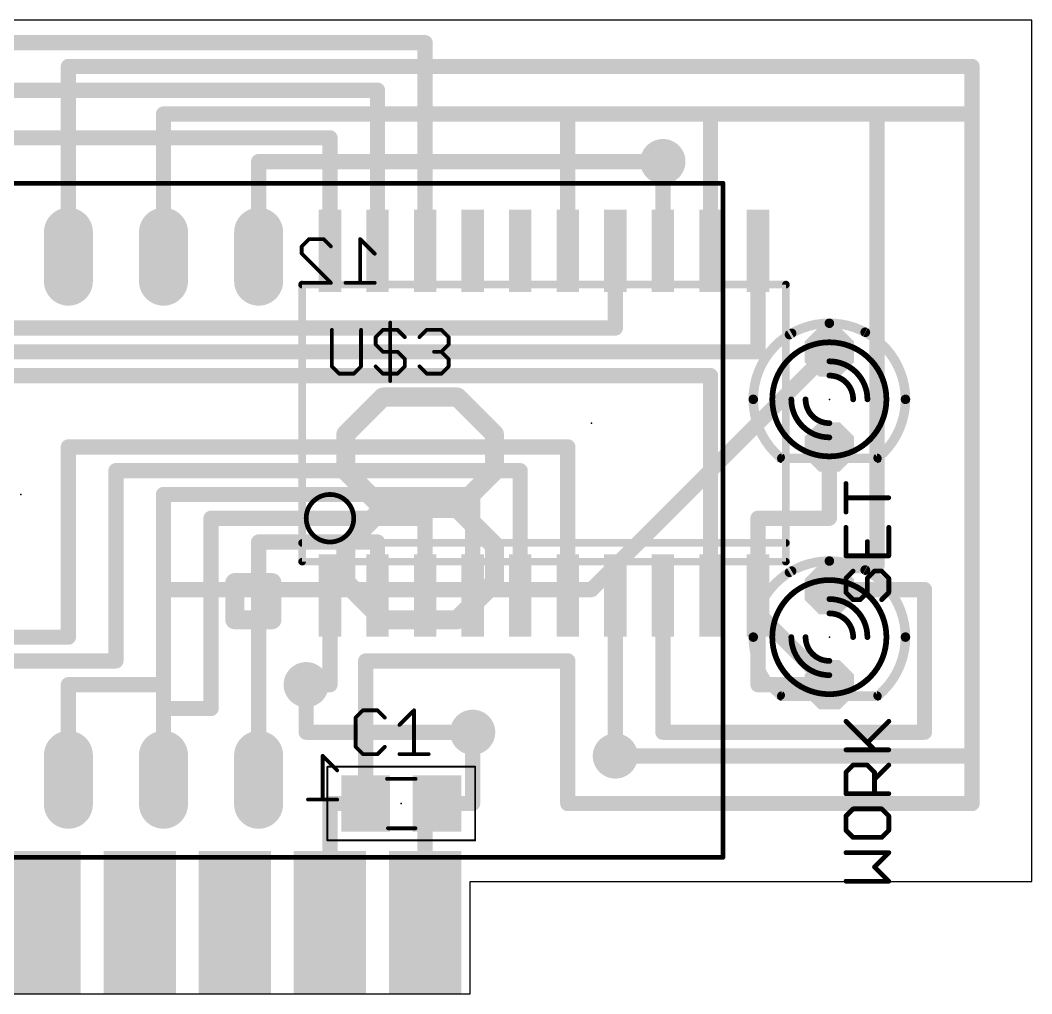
# Model space of a CAD drawing. Extents: x 0 to 67, y 0 to 26.
# Drawn here: x 39.99 to 67, y 0 to 26 of the extents above; entities that cross this region are included whole.
import ezdxf

# ---------------------------------------------------------------- set-up
doc = ezdxf.new("R2010")
doc.units = 0
for name, color, linetype in [('1', 22, 'CONTINUOUS'), ('16', 175, 'CONTINUOUS'), ('17', 82, 'CONTINUOUS'), ('18', 82, 'CONTINUOUS'), ('20', 7, 'CONTINUOUS'), ('21', 253, 'CONTINUOUS'), ('22', 253, 'CONTINUOUS'), ('23', 7, 'CONTINUOUS'), ('24', 7, 'CONTINUOUS'), ('25', 253, 'CONTINUOUS'), ('39', 22, 'CONTINUOUS'), ('51', 253, 'CONTINUOUS')]:
    doc.layers.add(name, color=color, linetype=linetype)

# ---------------------------------------------------------------- blocks, each defined once
blk = doc.blocks.new('RECT')
blk.add_solid([(-0.5, -0.5), (0.5, -0.5), (-0.5, 0.5), (0.5, 0.5)])
blk = doc.blocks.new('OCTAGONP')
at = {"const_width": 0.5}
blk.add_lwpolyline([(-0.25, -0.1036), (-0.25, 0.1036), (-0.1036, 0.25), (0.1036, 0.25), (0.25, 0.1036), (0.25, -0.1036), (0.1036, -0.25), (-0.1036, -0.25), (-0.25, -0.1036), (-0.25, 0.1036)], dxfattribs=at)
blk = doc.blocks.new('LONGP100')
at = {"const_width": 1}
blk.add_lwpolyline([(-0.5, 0), (0.5, 0)], dxfattribs=at)
at = {"const_width": 0.5}
for points in [[(-0.5, 0.25, 1), (-0.5, -0.25)], [(0.5, -0.25, 1), (0.5, 0.25)]]:
    blk.add_lwpolyline(points, format="xyb", dxfattribs=at)
blk = doc.blocks.new('ROUNDV')
at = {"const_width": 0.5}
blk.add_lwpolyline([(0, -0.25, 1), (0, 0.25, 1), (0, -0.25)], format="xyb", dxfattribs=at)

msp = doc.modelspace()

# ---------------------------------------------------------------- linework, layer by layer
at = {"layer": '1', "const_width": 0.4064}
for points in [[(50.8, 25.4), (29.21, 25.4)], [(50.8, 19.84), (50.8, 25.4)], [(49.53, 24.13), (39.37, 24.13)], [(49.53, 19.84), (49.53, 24.13)], [(54.61, 19.84), (54.61, 23.495)], [(54.61, 23.495), (58.42, 23.495)], [(58.42, 23.495), (58.42, 19.84)], [(58.42, 23.495), (65.405, 23.495)], [(65.405, 23.495), (65.405, 5.08)], [(48.26, 22.86), (31.75, 22.86)], [(48.26, 19.84), (48.26, 22.86)], [(57.15, 22.225), (57.15, 19.84)], [(55.88, 17.78), (55.88, 19.84)], [(59.69, 19.84), (59.69, 17.145)], [(38.735, 17.78), (55.88, 17.78)], [(59.69, 17.145), (36.195, 17.145)], [(33.655, 16.51), (58.42, 16.51)], [(58.42, 16.51), (58.42, 10.64)], [(41.275, 9.525), (41.275, 14.605)], [(41.275, 14.605), (54.61, 14.605)], [(54.61, 14.605), (54.61, 10.64)], [(42.545, 8.89), (42.545, 13.97)], [(42.545, 13.97), (53.34, 13.97)], [(53.34, 13.97), (53.34, 10.64)], [(43.815, 8.255), (43.815, 13.335)], [(43.815, 13.335), (52.07, 13.335)], [(52.07, 13.335), (52.07, 10.64)], [(45.085, 7.62), (45.085, 12.7)], [(45.085, 12.7), (50.8, 12.7)], [(50.8, 12.7), (50.8, 10.64)], [(46.355, 5.715), (46.355, 12.065)], [(46.355, 12.065), (49.53, 12.065)], [(49.53, 12.065), (49.53, 10.64)], [(48.26, 8.255), (48.26, 10.64)], [(55.88, 10.64), (55.88, 6.35)], [(57.15, 10.64), (57.15, 6.985)], [(59.69, 10.64), (59.69, 8.255)], [(61.595, 10.795), (64.135, 10.795)], [(64.135, 6.985), (64.135, 10.795)], [(38.1, 9.525), (41.275, 9.525)], [(38.735, 8.89), (42.545, 8.89)], [(54.61, 8.89), (49.215, 8.89)], [(49.215, 8.89), (49.215, 5.08)], [(54.61, 5.08), (54.61, 8.89)], [(41.275, 5.715), (41.275, 8.255)], [(41.275, 8.255), (43.815, 8.255)], [(47.625, 8.255), (48.26, 8.255)], [(61.595, 8.255), (59.69, 8.255)], [(43.815, 5.715), (43.815, 7.62)], [(43.815, 7.62), (45.085, 7.62)], [(52.07, 5.08), (52.07, 6.985)], [(57.15, 6.985), (64.135, 6.985)], [(49.215, 5.08), (48.26, 5.08)], [(48.26, 5.08), (48.26, 1.905)], [(51.115, 5.08), (50.8, 5.08)], [(50.8, 5.08), (50.8, 1.905)], [(51.115, 5.08), (52.07, 5.08)], [(65.405, 5.08), (54.61, 5.08)]]:
    msp.add_lwpolyline(points, dxfattribs=at)
at = {"layer": '1', "const_width": 0.2032}
for points in [[(50.9016, 25.4, 1), (50.6984, 25.4)], [(50.8, 25.2984, 1), (50.8, 25.5016)], [(49.6316, 24.13, 1), (49.4284, 24.13)], [(49.53, 24.0284, 1), (49.53, 24.2316)], [(54.7116, 23.495, 1), (54.5084, 23.495)], [(54.61, 23.5966, 1), (54.61, 23.3934)], [(58.5216, 23.495, 1), (58.3184, 23.495)], [(58.42, 23.5966, 1), (58.42, 23.3934)], [(58.42, 23.3934, 1), (58.42, 23.5966)], [(65.5066, 23.495, 1), (65.3034, 23.495)], [(65.405, 23.3934, 1), (65.405, 23.5966)], [(48.3616, 22.86, 1), (48.1584, 22.86)], [(48.26, 22.7584, 1), (48.26, 22.9616)], [(57.2516, 22.225, 1), (57.0484, 22.225)], [(55.9816, 19.84, 1), (55.7784, 19.84)], [(59.7916, 19.84, 1), (59.5884, 19.84)], [(48.1584, 19.84, 1), (48.3616, 19.84)], [(49.4284, 19.84, 1), (49.6316, 19.84)], [(50.6984, 19.84, 1), (50.9016, 19.84)], [(54.5084, 19.84, 1), (54.7116, 19.84)], [(57.0484, 19.84, 1), (57.2516, 19.84)], [(58.3184, 19.84, 1), (58.5216, 19.84)], [(55.7784, 17.78, 1), (55.9816, 17.78)], [(55.88, 17.6784, 1), (55.88, 17.8816)], [(59.69, 17.0434, 1), (59.69, 17.2466)], [(59.5884, 17.145, 1), (59.7916, 17.145)], [(58.5216, 16.51, 1), (58.3184, 16.51)], [(58.42, 16.4084, 1), (58.42, 16.6116)], [(41.3766, 14.605, 1), (41.1734, 14.605)], [(41.275, 14.7066, 1), (41.275, 14.5034)], [(54.7116, 14.605, 1), (54.5084, 14.605)], [(54.61, 14.5034, 1), (54.61, 14.7066)], [(42.6466, 13.97, 1), (42.4434, 13.97)], [(42.545, 14.0716, 1), (42.545, 13.8684)], [(53.4416, 13.97, 1), (53.2384, 13.97)], [(53.34, 13.8684, 1), (53.34, 14.0716)], [(43.9166, 13.335, 1), (43.7134, 13.335)], [(43.815, 13.4366, 1), (43.815, 13.2334)], [(52.1716, 13.335, 1), (51.9684, 13.335)], [(52.07, 13.2334, 1), (52.07, 13.4366)], [(45.1866, 12.7, 1), (44.9834, 12.7)], [(45.085, 12.8016, 1), (45.085, 12.5984)], [(50.9016, 12.7, 1), (50.6984, 12.7)], [(50.8, 12.5984, 1), (50.8, 12.8016)], [(46.4566, 12.065, 1), (46.2534, 12.065)], [(46.355, 12.1666, 1), (46.355, 11.9634)], [(49.6316, 12.065, 1), (49.4284, 12.065)], [(49.53, 11.9634, 1), (49.53, 12.1666)], [(48.3616, 10.64, 1), (48.1584, 10.64)], [(55.9816, 10.64, 1), (55.7784, 10.64)], [(57.2516, 10.64, 1), (57.0484, 10.64)], [(59.7916, 10.64, 1), (59.5884, 10.64)], [(61.595, 10.8966, 1), (61.595, 10.6934)], [(64.2366, 10.795, 1), (64.0334, 10.795)], [(64.135, 10.6934, 1), (64.135, 10.8966)], [(49.4284, 10.64, 1), (49.6316, 10.64)], [(50.6984, 10.64, 1), (50.9016, 10.64)], [(51.9684, 10.64, 1), (52.1716, 10.64)], [(53.2384, 10.64, 1), (53.4416, 10.64)], [(54.5084, 10.64, 1), (54.7116, 10.64)], [(58.3184, 10.64, 1), (58.5216, 10.64)], [(41.275, 9.4234, 1), (41.275, 9.6266)], [(41.1734, 9.525, 1), (41.3766, 9.525)], [(42.4434, 8.89, 1), (42.6466, 8.89)], [(42.545, 8.7884, 1), (42.545, 8.9916)], [(49.215, 8.9916, 1), (49.215, 8.7884)], [(49.3166, 8.89, 1), (49.1134, 8.89)], [(54.7116, 8.89, 1), (54.5084, 8.89)], [(54.61, 8.7884, 1), (54.61, 8.9916)], [(41.3766, 8.255, 1), (41.1734, 8.255)], [(41.275, 8.3566, 1), (41.275, 8.1534)], [(43.815, 8.1534, 1), (43.815, 8.3566)], [(47.625, 8.3566, 1), (47.625, 8.1534)], [(48.26, 8.1534, 1), (48.26, 8.3566)], [(59.69, 8.3566, 1), (59.69, 8.1534)], [(61.595, 8.1534, 1), (61.595, 8.3566)], [(43.7134, 8.255, 1), (43.9166, 8.255)], [(48.1584, 8.255, 1), (48.3616, 8.255)], [(59.5884, 8.255, 1), (59.7916, 8.255)], [(43.9166, 7.62, 1), (43.7134, 7.62)], [(43.815, 7.7216, 1), (43.815, 7.5184)], [(44.9834, 7.62, 1), (45.1866, 7.62)], [(45.085, 7.5184, 1), (45.085, 7.7216)], [(52.1716, 6.985, 1), (51.9684, 6.985)], [(57.15, 7.0866, 1), (57.15, 6.8834)], [(57.0484, 6.985, 1), (57.2516, 6.985)], [(64.0334, 6.985, 1), (64.2366, 6.985)], [(64.135, 6.8834, 1), (64.135, 7.0866)], [(55.7784, 6.35, 1), (55.9816, 6.35)], [(41.1734, 5.715, 1), (41.3766, 5.715)], [(43.7134, 5.715, 1), (43.9166, 5.715)], [(46.2534, 5.715, 1), (46.4566, 5.715)], [(48.26, 5.1816, 1), (48.26, 4.9784)], [(48.3616, 5.08, 1), (48.1584, 5.08)], [(49.1134, 5.08, 1), (49.3166, 5.08)], [(49.215, 4.9784, 1), (49.215, 5.1816)], [(50.8, 5.1816, 1), (50.8, 4.9784)], [(50.9016, 5.08, 1), (50.6984, 5.08)], [(51.115, 5.1816, 1), (51.115, 4.9784)], [(51.115, 4.9784, 1), (51.115, 5.1816)], [(51.9684, 5.08, 1), (52.1716, 5.08)], [(52.07, 4.9784, 1), (52.07, 5.1816)], [(54.61, 5.1816, 1), (54.61, 4.9784)], [(54.5084, 5.08, 1), (54.7116, 5.08)], [(65.3034, 5.08, 1), (65.5066, 5.08)], [(65.405, 4.9784, 1), (65.405, 5.1816)], [(48.1584, 1.905, 1), (48.3616, 1.905)], [(50.6984, 1.905, 1), (50.9016, 1.905)]]:
    msp.add_lwpolyline(points, format="xyb", dxfattribs=at)
at = {"layer": '16', "const_width": 0.4064}
for points in [[(65.405, 24.765), (41.275, 24.765)], [(41.275, 24.765), (41.275, 19.685)], [(65.405, 6.35), (65.405, 24.765)], [(43.815, 19.685), (43.815, 23.495)], [(43.815, 23.495), (62.865, 23.495)], [(62.865, 23.495), (62.865, 11.43)], [(46.355, 19.685), (46.355, 22.225)], [(46.355, 22.225), (57.15, 22.225)], [(61.595, 17.145), (55.245, 10.795)], [(61.595, 14.605), (61.595, 12.7)], [(61.595, 12.7), (59.69, 12.7)], [(59.69, 12.7), (59.69, 10.16)], [(62.865, 11.43), (61.595, 11.43)], [(61.595, 11.43), (61.595, 10.795)], [(55.245, 10.795), (43.815, 10.795)], [(43.815, 10.795), (43.815, 5.715)], [(59.69, 10.16), (61.595, 8.255)], [(47.625, 6.985), (47.625, 8.255)], [(52.07, 6.985), (47.625, 6.985)], [(55.88, 6.35), (65.405, 6.35)]]:
    msp.add_lwpolyline(points, dxfattribs=at)
at = {"layer": '16', "const_width": 0.2032}
for points in [[(41.275, 24.8666, 1), (41.275, 24.6634)], [(41.3766, 24.765, 1), (41.1734, 24.765)], [(65.5066, 24.765, 1), (65.3034, 24.765)], [(65.405, 24.6634, 1), (65.405, 24.8666)], [(43.9166, 23.495, 1), (43.7134, 23.495)], [(43.815, 23.5966, 1), (43.815, 23.3934)], [(62.9666, 23.495, 1), (62.7634, 23.495)], [(62.865, 23.3934, 1), (62.865, 23.5966)], [(46.4566, 22.225, 1), (46.2534, 22.225)], [(46.355, 22.3266, 1), (46.355, 22.1234)], [(57.15, 22.1234, 1), (57.15, 22.3266)], [(41.1734, 19.685, 1), (41.3766, 19.685)], [(43.7134, 19.685, 1), (43.9166, 19.685)], [(46.2534, 19.685, 1), (46.4566, 19.685)], [(61.6668, 17.0732, 1), (61.5232, 17.2168)], [(61.6966, 14.605, 1), (61.4934, 14.605)], [(59.69, 12.8016, 1), (59.69, 12.5984)], [(59.7916, 12.7, 1), (59.5884, 12.7)], [(61.4934, 12.7, 1), (61.6966, 12.7)], [(61.595, 12.5984, 1), (61.595, 12.8016)], [(61.595, 11.5316, 1), (61.595, 11.3284)], [(61.6966, 11.43, 1), (61.4934, 11.43)], [(62.865, 11.3284, 1), (62.865, 11.5316)], [(62.7634, 11.43, 1), (62.9666, 11.43)], [(43.815, 10.8966, 1), (43.815, 10.6934)], [(43.9166, 10.795, 1), (43.7134, 10.795)], [(55.1732, 10.8668, 1), (55.3168, 10.7232)], [(55.245, 10.6934, 1), (55.245, 10.8966)], [(61.4934, 10.795, 1), (61.6966, 10.795)], [(59.7618, 10.2318, 1), (59.6182, 10.0882)], [(59.5884, 10.16, 1), (59.7916, 10.16)], [(47.7266, 8.255, 1), (47.5234, 8.255)], [(61.5232, 8.1832, 1), (61.6668, 8.3268)], [(47.625, 7.0866, 1), (47.625, 6.8834)], [(47.5234, 6.985, 1), (47.7266, 6.985)], [(52.07, 6.8834, 1), (52.07, 7.0866)], [(55.88, 6.4516, 1), (55.88, 6.2484)], [(65.405, 6.2484, 1), (65.405, 6.4516)], [(65.3034, 6.35, 1), (65.5066, 6.35)], [(43.7134, 5.715, 1), (43.9166, 5.715)]]:
    msp.add_lwpolyline(points, format="xyb", dxfattribs=at)
at = {"layer": '20'}
for p, q in [((67, 26), (0, 26)), ((67, 3), (67, 26)), ((52, 0), (52, 3)), ((52, 3), (67, 3)), ((9, 0), (52, 0))]:
    msp.add_line(p, q, dxfattribs=at)
at = {"layer": '21'}
for points, const_width in [([(60.5868, 17.6393, 0.2691), (59.563, 15.875)], 0.254), ([(60.6183, 17.5842, 1), (60.5553, 17.6944)], 0.127), ([(63.627, 15.875, 0.277), (62.5512, 17.6679)], 0.254), ([(62.5811, 17.7239, 1), (62.5213, 17.6119)], 0.127), ([(60.6594, 17.078, 0.2315), (60.071, 15.875)], 0.1524), ([(60.6828, 17.0479, 1), (60.636, 17.1081)], 0.0762), ([(63.119, 15.875, 0.2361), (62.5094, 17.0942)], 0.1524), ([(62.5323, 17.1247, 1), (62.4865, 17.0637)], 0.0762), ([(59.563, 15.875, 0.2206), (60.2824, 14.3238)], 0.254), ([(59.6265, 15.875, 1), (59.4995, 15.875)], 0.127), ([(59.4995, 15.875, 1), (59.6265, 15.875)], 0.127), ([(60.071, 15.875, 0.2315), (60.6594, 14.672)], 0.1524), ([(60.1091, 15.875, 1), (60.0329, 15.875)], 0.0762), ([(62.4808, 14.6349, 0.2422), (63.119, 15.875)], 0.1524), ([(62.8959, 14.314, 0.2226), (63.627, 15.875)], 0.254), ([(63.1571, 15.875, 1), (63.0809, 15.875)], 0.0762), ([(63.6905, 15.875, 1), (63.5635, 15.875)], 0.127), ([(63.5635, 15.875, 1), (63.6905, 15.875)], 0.127), ([(60.0329, 15.875, 1), (60.1091, 15.875)], 0.0762), ([(63.0809, 15.875, 1), (63.1571, 15.875)], 0.0762), ([(60.636, 14.6419, 1), (60.6828, 14.7021)], 0.0762), ([(62.4587, 14.6659, 1), (62.5029, 14.6039)], 0.0762), ([(60.2414, 14.2753, 1), (60.3234, 14.3723)], 0.127), ([(62.8552, 14.3628, 1), (62.9366, 14.2652)], 0.127), ([(48.26, 12.065, 1), (48.26, 13.335, 1), (48.26, 12.065)], 0.127), ([(47.515, 12.0908, 1), (47.515, 11.9892)], 0.1016), ([(60.435, 11.9892, 1), (60.435, 12.0908)], 0.1016), ([(60.5868, 11.2893, 0.2691), (59.563, 9.525)], 0.254), ([(60.6183, 11.2342, 1), (60.5553, 11.3444)], 0.127), ([(63.627, 9.525, 0.277), (62.5512, 11.3179)], 0.254), ([(62.5811, 11.3739, 1), (62.5213, 11.2619)], 0.127), ([(63.119, 9.525, 0.2361), (62.5094, 10.7442)], 0.1524), ([(62.5323, 10.7747, 1), (62.4865, 10.7137)], 0.0762), ([(60.6594, 10.728, 0.2315), (60.071, 9.525)], 0.1524), ([(60.6828, 10.6979, 1), (60.636, 10.7581)], 0.0762), ([(59.563, 9.525, 0.2206), (60.2824, 7.9738)], 0.254), ([(59.6265, 9.525, 1), (59.4995, 9.525)], 0.127), ([(59.4995, 9.525, 1), (59.6265, 9.525)], 0.127), ([(60.071, 9.525, 0.2315), (60.6594, 8.322)], 0.1524), ([(60.1091, 9.525, 1), (60.0329, 9.525)], 0.0762), ([(60.0329, 9.525, 1), (60.1091, 9.525)], 0.0762), ([(62.4808, 8.2849, 0.2422), (63.119, 9.525)], 0.1524), ([(62.8959, 7.964, 0.2226), (63.627, 9.525)], 0.254), ([(63.1571, 9.525, 1), (63.0809, 9.525)], 0.0762), ([(63.0809, 9.525, 1), (63.1571, 9.525)], 0.0762), ([(63.6905, 9.525, 1), (63.5635, 9.525)], 0.127), ([(63.5635, 9.525, 1), (63.6905, 9.525)], 0.127), ([(60.636, 8.2919, 1), (60.6828, 8.3521)], 0.0762), ([(62.4587, 8.3159, 1), (62.5029, 8.2539)], 0.0762), ([(60.2414, 7.9253, 1), (60.3234, 8.0223)], 0.127), ([(62.8552, 8.0128, 1), (62.9366, 7.9152)], 0.127)]:
    msp.add_lwpolyline(points, format="xyb", dxfattribs=dict(at, const_width=const_width))
at = {"layer": '21', "const_width": 0.2032}
msp.add_lwpolyline([(60.435, 12.04), (47.515, 12.04)], dxfattribs=at)
at = {"layer": '22'}
for points, const_width in [([(21.255, 21.645), (58.755, 21.645)], 0.127), ([(58.755, 21.645), (58.755, 3.645)], 0.127), ([(47.5052, 19.9603), (47.7001, 20.1552)], 0.1016), ([(47.5052, 19.7654), (47.5052, 19.9603)], 0.1016), ([(47.7001, 20.1552), (48.0899, 20.1552)], 0.1016), ([(48.0899, 20.1552), (48.2848, 19.9603)], 0.1016), ([(49.4542, 19.7654), (49.0644, 20.1552)], 0.1016), ([(49.0644, 20.1552), (49.0644, 18.9858)], 0.1016), ([(48.2848, 18.9858), (47.5052, 19.7654)], 0.1016), ([(47.5052, 18.9858), (48.2848, 18.9858)], 0.1016), ([(49.4542, 18.9858), (48.6746, 18.9858)], 0.1016), ([(49.6767, 15.9377), (48.6852, 14.9462)], 0.508), ([(51.6596, 15.9377), (49.6767, 15.9377)], 0.508), ([(52.651, 14.9462), (51.6596, 15.9377)], 0.508), ([(48.6852, 14.9462), (48.6852, 13.9548)], 0.508), ([(52.651, 13.9548), (52.651, 14.9462)], 0.508), ([(48.6852, 13.9548), (49.6767, 12.9633)], 0.508), ([(51.6596, 12.9633), (52.651, 13.9548)], 0.508), ([(49.6767, 12.9633), (48.6852, 11.9719)], 0.508), ([(51.6596, 12.9633), (49.6767, 12.9633)], 0.508), ([(52.651, 11.9719), (51.6596, 12.9633)], 0.508), ([(48.6852, 11.9719), (48.6852, 10.9804)], 0.508), ([(52.651, 10.9804), (52.651, 11.9719)], 0.508), ([(46.7105, 10.9804), (45.719, 10.9804)], 0.508), ([(45.719, 10.9804), (45.719, 9.989)], 0.508), ([(46.7105, 9.989), (46.7105, 10.9804)], 0.508), ([(48.6852, 10.9804), (49.6767, 9.989)], 0.508), ([(51.6596, 9.989), (52.651, 10.9804)], 0.508), ([(45.719, 9.989), (46.7105, 9.989)], 0.508), ([(49.6767, 9.989), (51.6596, 9.989)], 0.508), ([(48.4542, 5.9654), (48.0644, 6.3552)], 0.1016), ([(48.0644, 6.3552), (48.0644, 5.1858)], 0.1016), ([(48.4542, 5.1858), (47.6746, 5.1858)], 0.1016), ([(58.755, 3.645), (21.255, 3.645)], 0.127)]:
    msp.add_lwpolyline(points, dxfattribs=dict(at, const_width=const_width))
for points, const_width in [([(58.7868, 21.645, 1), (58.7233, 21.645)], 0.0635), ([(58.755, 21.6133, 1), (58.755, 21.6767)], 0.0635), ([(47.4872, 19.9783, 1), (47.5232, 19.9423)], 0.0508), ([(47.5306, 19.9603, 1), (47.4798, 19.9603)], 0.0508), ([(47.7001, 20.1806, 1), (47.7001, 20.1298)], 0.0508), ([(47.7181, 20.1372, 1), (47.6821, 20.1732)], 0.0508), ([(48.1079, 20.1732, 1), (48.0719, 20.1372)], 0.0508), ([(48.0899, 20.1298, 1), (48.0899, 20.1806)], 0.0508), ([(48.2668, 19.9423, 1), (48.3028, 19.9783)], 0.0508), ([(49.0824, 20.1732, 1), (49.0464, 20.1372)], 0.0508), ([(49.0898, 20.1552, 1), (49.039, 20.1552)], 0.0508), ([(47.5232, 19.7834, 1), (47.4872, 19.7474)], 0.0508), ([(47.4798, 19.7654, 1), (47.5306, 19.7654)], 0.0508), ([(49.4362, 19.7474, 1), (49.4722, 19.7834)], 0.0508), ([(47.5052, 19.0112, 1), (47.5052, 18.9604)], 0.0508), ([(48.2668, 18.9678, 1), (48.3028, 19.0038)], 0.0508), ([(48.2848, 18.9604, 1), (48.2848, 19.0112)], 0.0508), ([(48.6746, 19.0112, 1), (48.6746, 18.9604)], 0.0508), ([(49.039, 18.9858, 1), (49.0898, 18.9858)], 0.0508), ([(49.4542, 18.9604, 1), (49.4542, 19.0112)], 0.0508), ([(49.6767, 16.0647, 1), (49.6767, 15.8107)], 0.254), ([(49.7665, 15.8479, 1), (49.5869, 16.0275)], 0.254), ([(51.7494, 16.0275, 1), (51.5698, 15.8479)], 0.254), ([(51.6596, 15.8107, 1), (51.6596, 16.0647)], 0.254), ([(48.8122, 14.9462, 1), (48.5582, 14.9462)], 0.254), ([(48.5954, 15.036, 1), (48.775, 14.8564)], 0.254), ([(52.778, 14.9462, 1), (52.524, 14.9462)], 0.254), ([(52.5612, 14.8564, 1), (52.7408, 15.036)], 0.254), ([(48.775, 14.0446, 1), (48.5954, 13.865)], 0.254), ([(48.5582, 13.9548, 1), (48.8122, 13.9548)], 0.254), ([(52.524, 13.9548, 1), (52.778, 13.9548)], 0.254), ([(52.7408, 13.865, 1), (52.5612, 14.0446)], 0.254), ([(49.6767, 13.0903, 1), (49.6767, 12.8363)], 0.254), ([(49.7665, 12.8735, 1), (49.5869, 13.0531)], 0.254), ([(49.5869, 12.8735, 1), (49.7665, 13.0531)], 0.254), ([(51.7494, 13.0531, 1), (51.5698, 12.8735)], 0.254), ([(51.5698, 13.0531, 1), (51.7494, 12.8735)], 0.254), ([(51.6596, 12.8363, 1), (51.6596, 13.0903)], 0.254), ([(48.8122, 11.9719, 1), (48.5582, 11.9719)], 0.254), ([(48.5954, 12.0617, 1), (48.775, 11.8821)], 0.254), ([(52.778, 11.9719, 1), (52.524, 11.9719)], 0.254), ([(52.5612, 11.8821, 1), (52.7408, 12.0617)], 0.254), ([(45.719, 11.1074, 1), (45.719, 10.8534)], 0.254), ([(45.846, 10.9804, 1), (45.592, 10.9804)], 0.254), ([(46.8375, 10.9804, 1), (46.5835, 10.9804)], 0.254), ([(46.7105, 10.8534, 1), (46.7105, 11.1074)], 0.254), ([(48.775, 11.0702, 1), (48.5954, 10.8906)], 0.254), ([(48.5582, 10.9804, 1), (48.8122, 10.9804)], 0.254), ([(52.524, 10.9804, 1), (52.778, 10.9804)], 0.254), ([(52.7408, 10.8906, 1), (52.5612, 11.0702)], 0.254), ([(45.719, 10.116, 1), (45.719, 9.862)], 0.254), ([(45.592, 9.989, 1), (45.846, 9.989)], 0.254), ([(46.5835, 9.989, 1), (46.8375, 9.989)], 0.254), ([(46.7105, 9.862, 1), (46.7105, 10.116)], 0.254), ([(49.6767, 10.116, 1), (49.6767, 9.862)], 0.254), ([(49.5869, 9.8992, 1), (49.7665, 10.0788)], 0.254), ([(51.5698, 10.0788, 1), (51.7494, 9.8992)], 0.254), ([(51.6596, 9.862, 1), (51.6596, 10.116)], 0.254), ([(48.0824, 6.3732, 1), (48.0464, 6.3372)], 0.0508), ([(48.0898, 6.3552, 1), (48.039, 6.3552)], 0.0508), ([(48.4362, 5.9474, 1), (48.4722, 5.9834)], 0.0508), ([(47.6746, 5.2112, 1), (47.6746, 5.1604)], 0.0508), ([(48.039, 5.1858, 1), (48.0898, 5.1858)], 0.0508), ([(48.4542, 5.1604, 1), (48.4542, 5.2112)], 0.0508), ([(58.7233, 3.645, 1), (58.7868, 3.645)], 0.0635), ([(58.755, 3.6132, 1), (58.755, 3.6768)], 0.0635)]:
    msp.add_lwpolyline(points, format="xyb", dxfattribs=dict(at, const_width=const_width))
at = {"layer": '23'}
for p in [(61.595, 15.875), (55.245, 15.24), (61.595, 9.525), (50.165, 5.08)]:
    msp.add_point(p, dxfattribs=at)
at = {"layer": '24'}
msp.add_point((40.005, 13.335), dxfattribs=at)
at = {"layer": '25'}
for points, const_width in [([(49.87, 17.9251), (49.87, 16.3659)], 0.1016), ([(48.3108, 17.7302), (48.3108, 16.7557)], 0.1016), ([(49.0904, 16.7557), (49.0904, 17.7302)], 0.1016), ([(49.4802, 17.5353), (49.6751, 17.7302)], 0.1016), ([(49.4802, 17.3404), (49.4802, 17.5353)], 0.1016), ([(49.6751, 17.7302), (50.0649, 17.7302)], 0.1016), ([(50.0649, 17.7302), (50.2598, 17.5353)], 0.1016), ([(50.6496, 17.5353), (50.8445, 17.7302)], 0.1016), ([(50.8445, 17.7302), (51.2343, 17.7302)], 0.1016), ([(51.2343, 17.7302), (51.4292, 17.5353)], 0.1016), ([(51.4292, 17.5353), (51.4292, 17.3404)], 0.1016), ([(49.6751, 17.1455), (49.4802, 17.3404)], 0.1016), ([(51.4292, 17.3404), (51.2343, 17.1455)], 0.1016), ([(50.0649, 17.1455), (49.6751, 17.1455)], 0.1016), ([(50.2598, 16.9506), (50.0649, 17.1455)], 0.1016), ([(51.2343, 17.1455), (51.0394, 17.1455)], 0.1016), ([(51.2343, 17.1455), (51.4292, 16.9506)], 0.1016), ([(48.3108, 16.7557), (48.5057, 16.5608)], 0.1016), ([(48.8955, 16.5608), (49.0904, 16.7557)], 0.1016), ([(49.4802, 16.7557), (49.6751, 16.5608)], 0.1016), ([(50.0649, 16.5608), (50.2598, 16.7557)], 0.1016), ([(50.2598, 16.7557), (50.2598, 16.9506)], 0.1016), ([(50.8445, 16.5608), (50.6496, 16.7557)], 0.1016), ([(51.4292, 16.7557), (51.2343, 16.5608)], 0.1016), ([(51.4292, 16.9506), (51.4292, 16.7557)], 0.1016), ([(48.5057, 16.5608), (48.8955, 16.5608)], 0.1016), ([(49.6751, 16.5608), (50.0649, 16.5608)], 0.1016), ([(51.2343, 16.5608), (50.8445, 16.5608)], 0.1016), ([(62.0385, 12.8641), (62.0385, 13.6267)], 0.127), ([(63.1825, 13.2454), (62.0385, 13.2454)], 0.127), ([(62.0385, 12.4573), (62.0385, 11.6947)], 0.127), ([(63.1825, 11.6947), (63.1825, 12.4573)], 0.127), ([(62.6105, 11.6947), (62.6105, 12.076)], 0.127), ([(62.0385, 11.6947), (63.1825, 11.6947)], 0.127), ([(62.2292, 11.288), (62.0385, 11.0973)], 0.127), ([(62.6105, 11.0973), (62.8012, 11.288)], 0.127), ([(62.8012, 11.288), (62.9918, 11.288)], 0.127), ([(62.9918, 11.288), (63.1825, 11.0973)], 0.127), ([(62.0385, 11.0973), (62.0385, 10.716)], 0.127), ([(62.6105, 10.716), (62.6105, 11.0973)], 0.127), ([(63.1825, 11.0973), (63.1825, 10.716)], 0.127), ([(62.0385, 10.716), (62.2292, 10.5253)], 0.127), ([(62.2292, 10.5253), (62.4199, 10.5253)], 0.127), ([(62.4199, 10.5253), (62.6105, 10.716)], 0.127), ([(63.1825, 10.716), (62.9918, 10.5253)], 0.127), ([(49.1407, 7.5702), (48.9458, 7.3753)], 0.1016), ([(49.5305, 7.5702), (49.1407, 7.5702)], 0.1016), ([(49.7254, 7.3753), (49.5305, 7.5702)], 0.1016), ([(50.1152, 7.1804), (50.505, 7.5702)], 0.1016), ([(50.505, 7.5702), (50.505, 6.4008)], 0.1016), ([(48.9458, 7.3753), (48.9458, 6.5957)], 0.1016), ([(62.8012, 6.5141), (62.0385, 7.2767)], 0.127), ([(62.6105, 6.7048), (63.1825, 7.2767)], 0.127), ([(48.9458, 6.5957), (49.1407, 6.4008)], 0.1016), ([(49.5305, 6.4008), (49.7254, 6.5957)], 0.1016), ([(62.0385, 6.5141), (63.1825, 6.5141)], 0.127), ([(49.1407, 6.4008), (49.5305, 6.4008)], 0.1016), ([(50.1152, 6.4008), (50.8948, 6.4008)], 0.1016), ([(62.0385, 5.9167), (62.2292, 6.1073)], 0.127), ([(62.0385, 5.3447), (62.0385, 5.9167)], 0.127), ([(62.2292, 6.1073), (62.6105, 6.1073)], 0.127), ([(62.6105, 6.1073), (62.8012, 5.9167)], 0.127), ([(62.8012, 5.726), (63.1825, 6.1073)], 0.127), ([(62.8012, 5.9167), (62.8012, 5.3447)], 0.127), ([(63.1825, 5.3447), (62.0385, 5.3447)], 0.127), ([(62.2292, 4.9379), (62.0385, 4.7473)], 0.127), ([(62.9918, 4.9379), (62.2292, 4.9379)], 0.127), ([(63.1825, 4.7473), (62.9918, 4.9379)], 0.127), ([(62.0385, 4.7473), (62.0385, 4.366)], 0.127), ([(63.1825, 4.366), (63.1825, 4.7473)], 0.127), ([(62.0385, 4.366), (62.2292, 4.1753)], 0.127), ([(62.9918, 4.1753), (63.1825, 4.366)], 0.127), ([(62.2292, 4.1753), (62.9918, 4.1753)], 0.127), ([(63.1825, 3.7686), (62.0385, 3.7686)], 0.127), ([(62.8012, 3.3872), (63.1825, 3.7686)], 0.127), ([(63.1825, 3.0059), (62.8012, 3.3872)], 0.127), ([(62.0385, 3.0059), (63.1825, 3.0059)], 0.127)]:
    msp.add_lwpolyline(points, dxfattribs=dict(at, const_width=const_width))
for points, const_width in [([(49.8954, 17.9251, 1), (49.8446, 17.9251)], 0.0508), ([(48.3362, 17.7302, 1), (48.2854, 17.7302)], 0.0508), ([(49.1158, 17.7302, 1), (49.065, 17.7302)], 0.0508), ([(49.4622, 17.5533, 1), (49.4982, 17.5173)], 0.0508), ([(49.5056, 17.5353, 1), (49.4548, 17.5353)], 0.0508), ([(49.6751, 17.7556, 1), (49.6751, 17.7048)], 0.0508), ([(49.6931, 17.7122, 1), (49.6571, 17.7482)], 0.0508), ([(50.0829, 17.7482, 1), (50.0469, 17.7122)], 0.0508), ([(50.0649, 17.7048, 1), (50.0649, 17.7556)], 0.0508), ([(50.2418, 17.5173, 1), (50.2778, 17.5533)], 0.0508), ([(50.6316, 17.5533, 1), (50.6676, 17.5173)], 0.0508), ([(50.8445, 17.7556, 1), (50.8445, 17.7048)], 0.0508), ([(50.8625, 17.7122, 1), (50.8265, 17.7482)], 0.0508), ([(51.2523, 17.7482, 1), (51.2163, 17.7122)], 0.0508), ([(51.2343, 17.7048, 1), (51.2343, 17.7556)], 0.0508), ([(51.4546, 17.5353, 1), (51.4038, 17.5353)], 0.0508), ([(51.4112, 17.5173, 1), (51.4472, 17.5533)], 0.0508), ([(49.4982, 17.3584, 1), (49.4622, 17.3224)], 0.0508), ([(49.4548, 17.3404, 1), (49.5056, 17.3404)], 0.0508), ([(51.4038, 17.3404, 1), (51.4546, 17.3404)], 0.0508), ([(51.4472, 17.3224, 1), (51.4112, 17.3584)], 0.0508), ([(49.6751, 17.1709, 1), (49.6751, 17.1201)], 0.0508), ([(49.6571, 17.1275, 1), (49.6931, 17.1635)], 0.0508), ([(50.0829, 17.1635, 1), (50.0469, 17.1275)], 0.0508), ([(50.0649, 17.1201, 1), (50.0649, 17.1709)], 0.0508), ([(51.0394, 17.1709, 1), (51.0394, 17.1201)], 0.0508), ([(51.2523, 17.1635, 1), (51.2163, 17.1275)], 0.0508), ([(51.2163, 17.1635, 1), (51.2523, 17.1275)], 0.0508), ([(51.2343, 17.1201, 1), (51.2343, 17.1709)], 0.0508), ([(48.3288, 16.7737, 1), (48.2928, 16.7377)], 0.0508), ([(48.2854, 16.7557, 1), (48.3362, 16.7557)], 0.0508), ([(49.065, 16.7557, 1), (49.1158, 16.7557)], 0.0508), ([(49.1084, 16.7377, 1), (49.0724, 16.7737)], 0.0508), ([(49.4982, 16.7737, 1), (49.4622, 16.7377)], 0.0508), ([(50.2852, 16.9506, 1), (50.2344, 16.9506)], 0.0508), ([(50.2344, 16.7557, 1), (50.2852, 16.7557)], 0.0508), ([(50.2418, 16.9326, 1), (50.2778, 16.9686)], 0.0508), ([(50.2778, 16.7377, 1), (50.2418, 16.7737)], 0.0508), ([(50.6676, 16.7737, 1), (50.6316, 16.7377)], 0.0508), ([(51.4546, 16.9506, 1), (51.4038, 16.9506)], 0.0508), ([(51.4038, 16.7557, 1), (51.4546, 16.7557)], 0.0508), ([(51.4112, 16.9326, 1), (51.4472, 16.9686)], 0.0508), ([(51.4472, 16.7377, 1), (51.4112, 16.7737)], 0.0508), ([(48.5057, 16.5862, 1), (48.5057, 16.5354)], 0.0508), ([(48.4877, 16.5428, 1), (48.5237, 16.5788)], 0.0508), ([(48.8775, 16.5788, 1), (48.9135, 16.5428)], 0.0508), ([(48.8955, 16.5354, 1), (48.8955, 16.5862)], 0.0508), ([(49.6751, 16.5862, 1), (49.6751, 16.5354)], 0.0508), ([(49.6571, 16.5428, 1), (49.6931, 16.5788)], 0.0508), ([(50.0469, 16.5788, 1), (50.0829, 16.5428)], 0.0508), ([(50.0649, 16.5354, 1), (50.0649, 16.5862)], 0.0508), ([(50.8445, 16.5862, 1), (50.8445, 16.5354)], 0.0508), ([(50.8265, 16.5428, 1), (50.8625, 16.5788)], 0.0508), ([(51.2163, 16.5788, 1), (51.2523, 16.5428)], 0.0508), ([(51.2343, 16.5354, 1), (51.2343, 16.5862)], 0.0508), ([(49.8446, 16.3659, 1), (49.8954, 16.3659)], 0.0508), ([(62.0703, 13.6267, 1), (62.0068, 13.6267)], 0.0635), ([(62.0385, 13.2772, 1), (62.0385, 13.2137)], 0.0635), ([(63.1825, 13.2137, 1), (63.1825, 13.2772)], 0.0635), ([(62.0068, 12.8641, 1), (62.0703, 12.8641)], 0.0635), ([(62.0703, 12.4573, 1), (62.0068, 12.4573)], 0.0635), ([(63.2143, 12.4573, 1), (63.1508, 12.4573)], 0.0635), ([(62.6423, 12.076, 1), (62.5788, 12.076)], 0.0635), ([(62.0385, 11.7265, 1), (62.0385, 11.663)], 0.0635), ([(62.0068, 11.6947, 1), (62.0703, 11.6947)], 0.0635), ([(62.5788, 11.6947, 1), (62.6423, 11.6947)], 0.0635), ([(63.1508, 11.6947, 1), (63.2143, 11.6947)], 0.0635), ([(63.1825, 11.663, 1), (63.1825, 11.7265)], 0.0635), ([(62.2516, 11.2655, 1), (62.2067, 11.3104)], 0.0635), ([(62.8012, 11.3197, 1), (62.8012, 11.2562)], 0.0635), ([(62.8236, 11.2655, 1), (62.7787, 11.3104)], 0.0635), ([(63.0143, 11.3104, 1), (62.9694, 11.2655)], 0.0635), ([(62.9918, 11.2562, 1), (62.9918, 11.3197)], 0.0635), ([(62.0703, 11.0973, 1), (62.0068, 11.0973)], 0.0635), ([(62.0161, 11.1197, 1), (62.061, 11.0748)], 0.0635), ([(62.6423, 11.0973, 1), (62.5788, 11.0973)], 0.0635), ([(62.5881, 11.1197, 1), (62.633, 11.0748)], 0.0635), ([(63.2143, 11.0973, 1), (63.1508, 11.0973)], 0.0635), ([(63.16, 11.0748, 1), (63.205, 11.1197)], 0.0635), ([(62.0068, 10.716, 1), (62.0703, 10.716)], 0.0635), ([(62.061, 10.7384, 1), (62.0161, 10.6935)], 0.0635), ([(62.2292, 10.5571, 1), (62.2292, 10.4936)], 0.0635), ([(62.2067, 10.5029, 1), (62.2516, 10.5478)], 0.0635), ([(62.3974, 10.5478, 1), (62.4423, 10.5029)], 0.0635), ([(62.4199, 10.4936, 1), (62.4199, 10.5571)], 0.0635), ([(62.5788, 10.716, 1), (62.6423, 10.716)], 0.0635), ([(62.633, 10.6935, 1), (62.5881, 10.7384)], 0.0635), ([(62.9694, 10.5478, 1), (63.0143, 10.5029)], 0.0635), ([(63.1508, 10.716, 1), (63.2143, 10.716)], 0.0635), ([(63.205, 10.6935, 1), (63.16, 10.7384)], 0.0635), ([(49.1407, 7.5956, 1), (49.1407, 7.5448)], 0.0508), ([(49.1587, 7.5522, 1), (49.1227, 7.5882)], 0.0508), ([(49.5485, 7.5882, 1), (49.5125, 7.5522)], 0.0508), ([(49.5305, 7.5448, 1), (49.5305, 7.5956)], 0.0508), ([(50.5304, 7.5702, 1), (50.4796, 7.5702)], 0.0508), ([(50.523, 7.5522, 1), (50.487, 7.5882)], 0.0508), ([(48.9278, 7.3933, 1), (48.9638, 7.3573)], 0.0508), ([(48.9712, 7.3753, 1), (48.9204, 7.3753)], 0.0508), ([(49.7074, 7.3573, 1), (49.7434, 7.3933)], 0.0508), ([(62.061, 7.2992, 1), (62.0161, 7.2543)], 0.0635), ([(63.205, 7.2543, 1), (63.16, 7.2992)], 0.0635), ([(50.0972, 7.1984, 1), (50.1332, 7.1624)], 0.0508), ([(62.5881, 6.7272, 1), (62.633, 6.6823)], 0.0635), ([(48.9638, 6.6137, 1), (48.9278, 6.5777)], 0.0508), ([(48.9204, 6.5957, 1), (48.9712, 6.5957)], 0.0508), ([(49.7434, 6.5777, 1), (49.7074, 6.6137)], 0.0508), ([(62.0385, 6.5458, 1), (62.0385, 6.4823)], 0.0635), ([(62.7787, 6.4916, 1), (62.8236, 6.5365)], 0.0635), ([(63.1825, 6.4823, 1), (63.1825, 6.5458)], 0.0635), ([(49.1407, 6.4262, 1), (49.1407, 6.3754)], 0.0508), ([(49.1227, 6.3828, 1), (49.1587, 6.4188)], 0.0508), ([(49.5125, 6.4188, 1), (49.5485, 6.3828)], 0.0508), ([(49.5305, 6.3754, 1), (49.5305, 6.4262)], 0.0508), ([(50.1152, 6.4262, 1), (50.1152, 6.3754)], 0.0508), ([(50.4796, 6.4008, 1), (50.5304, 6.4008)], 0.0508), ([(50.8948, 6.3754, 1), (50.8948, 6.4262)], 0.0508), ([(62.0703, 5.9167, 1), (62.0068, 5.9167)], 0.0635), ([(62.0161, 5.9391, 1), (62.061, 5.8942)], 0.0635), ([(62.2292, 6.1391, 1), (62.2292, 6.0756)], 0.0635), ([(62.2516, 6.0849, 1), (62.2067, 6.1298)], 0.0635), ([(62.633, 6.1298, 1), (62.5881, 6.0849)], 0.0635), ([(62.6105, 6.0756, 1), (62.6105, 6.1391)], 0.0635), ([(62.8329, 5.9167, 1), (62.7694, 5.9167)], 0.0635), ([(62.7787, 5.8942, 1), (62.8236, 5.9391)], 0.0635), ([(63.205, 6.0849, 1), (63.16, 6.1298)], 0.0635), ([(62.7787, 5.7485, 1), (62.8236, 5.7036)], 0.0635), ([(62.0385, 5.3764, 1), (62.0385, 5.3129)], 0.0635), ([(63.1825, 5.3129, 1), (63.1825, 5.3764)], 0.0635), ([(62.0068, 5.3447, 1), (62.0703, 5.3447)], 0.0635), ([(62.7694, 5.3447, 1), (62.8329, 5.3447)], 0.0635), ([(62.2292, 4.9697, 1), (62.2292, 4.9062)], 0.0635), ([(62.2516, 4.9155, 1), (62.2067, 4.9604)], 0.0635), ([(63.0143, 4.9604, 1), (62.9694, 4.9155)], 0.0635), ([(62.9918, 4.9062, 1), (62.9918, 4.9697)], 0.0635), ([(62.0703, 4.7473, 1), (62.0068, 4.7473)], 0.0635), ([(62.0161, 4.7697, 1), (62.061, 4.7248)], 0.0635), ([(63.2143, 4.7473, 1), (63.1508, 4.7473)], 0.0635), ([(63.16, 4.7248, 1), (63.205, 4.7697)], 0.0635), ([(62.0068, 4.366, 1), (62.0703, 4.366)], 0.0635), ([(62.061, 4.3884, 1), (62.0161, 4.3435)], 0.0635), ([(63.1508, 4.366, 1), (63.2143, 4.366)], 0.0635), ([(63.205, 4.3435, 1), (63.16, 4.3884)], 0.0635), ([(62.2292, 4.207, 1), (62.2292, 4.1436)], 0.0635), ([(62.2067, 4.1528, 1), (62.2516, 4.1978)], 0.0635), ([(62.9694, 4.1978, 1), (63.0143, 4.1528)], 0.0635), ([(62.9918, 4.1436, 1), (62.9918, 4.207)], 0.0635), ([(62.0385, 3.8003, 1), (62.0385, 3.7368)], 0.0635), ([(63.205, 3.7461, 1), (63.16, 3.791)], 0.0635), ([(63.1825, 3.7368, 1), (63.1825, 3.8003)], 0.0635), ([(62.8236, 3.4097, 1), (62.7787, 3.3648)], 0.0635), ([(62.7787, 3.4097, 1), (62.8236, 3.3648)], 0.0635), ([(62.0385, 3.0377, 1), (62.0385, 2.9742)], 0.0635), ([(63.16, 2.9835, 1), (63.205, 3.0284)], 0.0635), ([(63.1825, 2.9742, 1), (63.1825, 3.0377)], 0.0635)]:
    msp.add_lwpolyline(points, format="xyb", dxfattribs=dict(at, const_width=const_width))
at = {"layer": '39', "const_width": 0.0508}
for points in [[(48.192, 6.063), (52.138, 6.063)], [(48.192, 4.097), (48.192, 6.063)], [(52.138, 6.063), (52.138, 4.097)], [(52.138, 4.097), (48.192, 4.097)]]:
    msp.add_lwpolyline(points, dxfattribs=at)
at = {"layer": '39', "const_width": 0.0254}
for points in [[(48.192, 6.0757, 1), (48.192, 6.0503)], [(48.2047, 6.063, 1), (48.1793, 6.063)], [(52.1507, 6.063, 1), (52.1253, 6.063)], [(52.138, 6.0503, 1), (52.138, 6.0757)], [(48.192, 4.1097, 1), (48.192, 4.0843)], [(48.1793, 4.097, 1), (48.2047, 4.097)], [(52.1253, 4.097, 1), (52.1507, 4.097)], [(52.138, 4.0843, 1), (52.138, 4.1097)]]:
    msp.add_lwpolyline(points, format="xyb", dxfattribs=at)
at = {"layer": '51'}
for points, const_width in [([(47.515, 11.54), (47.515, 18.94)], 0.2032), ([(47.515, 18.94), (60.435, 18.94)], 0.2032), ([(60.435, 18.94), (60.435, 11.54)], 0.2032), ([(60.325, 14.3002), (62.865, 14.3002)], 0.254), ([(60.435, 11.54), (47.515, 11.54)], 0.2032), ([(60.325, 7.9502), (62.865, 7.9502)], 0.254), ([(49.784, 5.74), (50.546, 5.74)], 0.1016), ([(49.809, 4.42), (50.546, 4.42)], 0.1016)]:
    msp.add_lwpolyline(points, dxfattribs=dict(at, const_width=const_width))
for points, const_width in [([(47.5658, 18.94, 1), (47.4642, 18.94)], 0.1016), ([(47.515, 18.9908, 1), (47.515, 18.8892)], 0.1016), ([(60.4858, 18.94, 1), (60.3842, 18.94)], 0.1016), ([(60.435, 18.8892, 1), (60.435, 18.9908)], 0.1016), ([(61.595, 17.907, 0.1388), (60.53, 17.6056)], 0.254), ([(62.5584, 17.6641, 0.1241), (61.595, 17.907)], 0.254), ([(61.595, 17.9705, 1), (61.595, 17.8435)], 0.127), ([(61.595, 17.8435, 1), (61.595, 17.9705)], 0.127), ([(60.4967, 17.6597, 1), (60.5633, 17.5515)], 0.127), ([(62.5283, 17.6082, 1), (62.5885, 17.72)], 0.127), ([(61.595, 17.399, 0.1837), (60.5825, 17.0141)], 0.1524), ([(62.5706, 17.0458, 0.1754), (61.595, 17.399)], 0.1524), ([(61.595, 17.4371, 1), (61.595, 17.3609)], 0.0762), ([(61.595, 17.3609, 1), (61.595, 17.4371)], 0.0762), ([(60.5572, 17.0426, 1), (60.6078, 16.9856)], 0.0762), ([(62.5462, 17.0165, 1), (62.595, 17.0751)], 0.0762), ([(62.611, 15.875, 0.4142), (61.595, 16.891)], 0.1524), ([(61.595, 16.9291, 1), (61.595, 16.8529)], 0.0762), ([(62.23, 15.875, 0.4142), (61.595, 16.51)], 0.1524), ([(61.595, 16.5481, 1), (61.595, 16.4719)], 0.0762), ([(60.579, 15.875, 0.4142), (61.595, 14.859)], 0.1524), ([(60.6171, 15.875, 1), (60.5409, 15.875)], 0.0762), ([(60.96, 15.875, 0.4142), (61.595, 15.24)], 0.1524), ([(60.9981, 15.875, 1), (60.9219, 15.875)], 0.0762), ([(62.1919, 15.875, 1), (62.2681, 15.875)], 0.0762), ([(62.5729, 15.875, 1), (62.6491, 15.875)], 0.0762), ([(61.595, 15.2019, 1), (61.595, 15.2781)], 0.0762), ([(61.595, 14.8209, 1), (61.595, 14.8971)], 0.0762), ([(60.6194, 14.7042, 0.1754), (61.595, 14.351)], 0.1524), ([(60.6438, 14.7335, 1), (60.595, 14.6749)], 0.0762), ([(61.595, 14.351, 0.179), (62.5868, 14.7179)], 0.1524), ([(62.6116, 14.689, 1), (62.562, 14.7468)], 0.0762), ([(60.325, 14.3637, 1), (60.325, 14.2367)], 0.127), ([(61.595, 14.3891, 1), (61.595, 14.3129)], 0.0762), ([(61.595, 14.3129, 1), (61.595, 14.3891)], 0.0762), ([(62.865, 14.2367, 1), (62.865, 14.3637)], 0.127), ([(47.515, 11.5908, 1), (47.515, 11.4892)], 0.1016), ([(60.435, 11.4892, 1), (60.435, 11.5908)], 0.1016), ([(61.595, 11.557, 0.1388), (60.53, 11.2556)], 0.254), ([(62.5584, 11.3141, 0.1241), (61.595, 11.557)], 0.254), ([(61.595, 11.6205, 1), (61.595, 11.4935)], 0.127), ([(61.595, 11.4935, 1), (61.595, 11.6205)], 0.127), ([(47.4642, 11.54, 1), (47.5658, 11.54)], 0.1016), ([(60.3842, 11.54, 1), (60.4858, 11.54)], 0.1016), ([(60.4967, 11.3097, 1), (60.5633, 11.2015)], 0.127), ([(62.5283, 11.2582, 1), (62.5885, 11.37)], 0.127), ([(61.595, 11.049, 0.1837), (60.5825, 10.6641)], 0.1524), ([(62.5706, 10.6958, 0.1754), (61.595, 11.049)], 0.1524), ([(61.595, 11.0871, 1), (61.595, 11.0109)], 0.0762), ([(61.595, 11.0109, 1), (61.595, 11.0871)], 0.0762), ([(60.5572, 10.6926, 1), (60.6078, 10.6356)], 0.0762), ([(62.611, 9.525, 0.4142), (61.595, 10.541)], 0.1524), ([(61.595, 10.5791, 1), (61.595, 10.5029)], 0.0762), ([(62.5462, 10.6665, 1), (62.595, 10.7251)], 0.0762), ([(62.23, 9.525, 0.4142), (61.595, 10.16)], 0.1524), ([(61.595, 10.1981, 1), (61.595, 10.1219)], 0.0762), ([(60.579, 9.525, 0.4142), (61.595, 8.509)], 0.1524), ([(60.6171, 9.525, 1), (60.5409, 9.525)], 0.0762), ([(60.96, 9.525, 0.4142), (61.595, 8.89)], 0.1524), ([(60.9981, 9.525, 1), (60.9219, 9.525)], 0.0762), ([(62.1919, 9.525, 1), (62.2681, 9.525)], 0.0762), ([(62.5729, 9.525, 1), (62.6491, 9.525)], 0.0762), ([(61.595, 8.8519, 1), (61.595, 8.9281)], 0.0762), ([(60.6194, 8.3542, 0.1754), (61.595, 8.001)], 0.1524), ([(60.6438, 8.3835, 1), (60.595, 8.3249)], 0.0762), ([(61.595, 8.001, 0.179), (62.5868, 8.3679)], 0.1524), ([(61.595, 8.4709, 1), (61.595, 8.5471)], 0.0762), ([(62.6116, 8.339, 1), (62.562, 8.3968)], 0.0762), ([(60.325, 8.0137, 1), (60.325, 7.8867)], 0.127), ([(61.595, 8.0391, 1), (61.595, 7.9629)], 0.0762), ([(61.595, 7.9629, 1), (61.595, 8.0391)], 0.0762), ([(62.865, 7.8867, 1), (62.865, 8.0137)], 0.127), ([(49.784, 5.7654, 1), (49.784, 5.7146)], 0.0508), ([(50.546, 5.7146, 1), (50.546, 5.7654)], 0.0508), ([(49.809, 4.4454, 1), (49.809, 4.3946)], 0.0508), ([(50.546, 4.3946, 1), (50.546, 4.4454)], 0.0508)]:
    msp.add_lwpolyline(points, format="xyb", dxfattribs=dict(at, const_width=const_width))

# ---------------------------------------------------------------- block references
at = {"layer": '1'}
for p, xscale, yscale in [((48.26, 19.84), 0.6, 2.2), ((49.53, 19.84), 0.6, 2.2), ((50.8, 19.84), 0.6, 2.2), ((52.07, 19.84), 0.6, 2.2), ((53.34, 19.84), 0.6, 2.2), ((54.61, 19.84), 0.6, 2.2), ((55.88, 19.84), 0.6, 2.2), ((57.15, 19.84), 0.6, 2.2), ((58.42, 19.84), 0.6, 2.2), ((59.69, 19.84), 0.6, 2.2), ((48.26, 10.64), 0.6, 2.2), ((49.53, 10.64), 0.6, 2.2), ((50.8, 10.64), 0.6, 2.2), ((52.07, 10.64), 0.6, 2.2), ((53.34, 10.64), 0.6, 2.2), ((54.61, 10.64), 0.6, 2.2), ((55.88, 10.64), 0.6, 2.2), ((57.15, 10.64), 0.6, 2.2), ((49.215, 5.08), 1.3, 1.5), ((51.115, 5.08), 1.3, 1.5)]:
    msp.add_blockref('RECT', p, dxfattribs=dict(at, xscale=xscale, yscale=yscale))
for p, xscale, yscale, rotation in [((58.42, 10.64), 0.6, 2.2, 180), ((59.69, 10.64), 0.6, 2.2, 180), ((40.64, 1.905), 3.81, 1.9304, 90), ((43.18, 1.905), 3.81, 1.9304, 90), ((45.72, 1.905), 3.81, 1.9304, 90), ((48.26, 1.905), 3.81, 1.9304, 90), ((50.8, 1.905), 3.81, 1.9304, 90)]:
    msp.add_blockref('RECT', p, dxfattribs=dict(at, xscale=xscale, yscale=yscale, rotation=rotation))
at = {"layer": '17'}
for name, p, xscale, yscale, rotation in [('LONGP100', (41.275, 19.685), 1.308, 1.308, 90), ('LONGP100', (41.275, 19.685), 1.308, 1.308, 90), ('LONGP100', (43.815, 19.685), 1.308, 1.308, 90), ('LONGP100', (43.815, 19.685), 1.308, 1.308, 90), ('LONGP100', (46.355, 19.685), 1.308, 1.308, 90), ('LONGP100', (46.355, 19.685), 1.308, 1.308, 90), ('OCTAGONP', (61.595, 17.145), 1.3208, 1.3208, 270), ('OCTAGONP', (61.595, 17.145), 1.3208, 1.3208, 270), ('OCTAGONP', (61.595, 14.605), 1.3208, 1.3208, 270), ('OCTAGONP', (61.595, 14.605), 1.3208, 1.3208, 270), ('OCTAGONP', (61.595, 10.795), 1.3208, 1.3208, 270), ('OCTAGONP', (61.595, 10.795), 1.3208, 1.3208, 270), ('OCTAGONP', (61.595, 8.255), 1.3208, 1.3208, 270), ('OCTAGONP', (61.595, 8.255), 1.3208, 1.3208, 270), ('LONGP100', (41.275, 5.715), 1.308, 1.308, 90), ('LONGP100', (41.275, 5.715), 1.308, 1.308, 90), ('LONGP100', (43.815, 5.715), 1.308, 1.308, 90), ('LONGP100', (43.815, 5.715), 1.308, 1.308, 90), ('LONGP100', (46.355, 5.715), 1.308, 1.308, 90), ('LONGP100', (46.355, 5.715), 1.308, 1.308, 90)]:
    msp.add_blockref(name, p, dxfattribs=dict(at, xscale=xscale, yscale=yscale, rotation=rotation))
at = {"layer": '18', "xscale": 1.2064, "yscale": 1.2064}
for p in [(57.15, 22.225), (57.15, 22.225), (47.625, 8.255), (47.625, 8.255), (52.07, 6.985), (52.07, 6.985), (55.88, 6.35), (55.88, 6.35)]:
    msp.add_blockref('ROUNDV', p, dxfattribs=at)
at = {"layer": '51'}
for p, xscale, yscale in [((48.26, 19.8), 0.49, 1.52), ((49.53, 19.8), 0.49, 1.52), ((50.8, 19.8), 0.49, 1.52), ((52.07, 19.8), 0.49, 1.52), ((53.34, 19.8), 0.49, 1.52), ((54.61, 19.8), 0.49, 1.52), ((55.88, 19.8), 0.49, 1.52), ((57.15, 19.8), 0.49, 1.52), ((58.42, 19.8), 0.49, 1.52), ((59.69, 19.8), 0.49, 1.52), ((48.26, 10.68), 0.49, 1.52), ((49.53, 10.68), 0.49, 1.52), ((50.8, 10.68), 0.49, 1.52), ((52.07, 10.68), 0.49, 1.52), ((53.34, 10.68), 0.49, 1.52), ((54.61, 10.68), 0.49, 1.52), ((55.88, 10.68), 0.49, 1.52), ((57.15, 10.68), 0.49, 1.52), ((49.4479, 5.0812), 0.7501, 1.4501), ((50.8957, 5.0812), 0.7501, 1.4501)]:
    msp.add_blockref('RECT', p, dxfattribs=dict(at, xscale=xscale, yscale=yscale))
at = {"layer": '51', "xscale": 0.49, "yscale": 1.52, "rotation": 180}
for p in [(58.42, 10.68), (59.69, 10.68)]:
    msp.add_blockref('RECT', p, dxfattribs=at)

doc.saveas('drawing.dxf')
